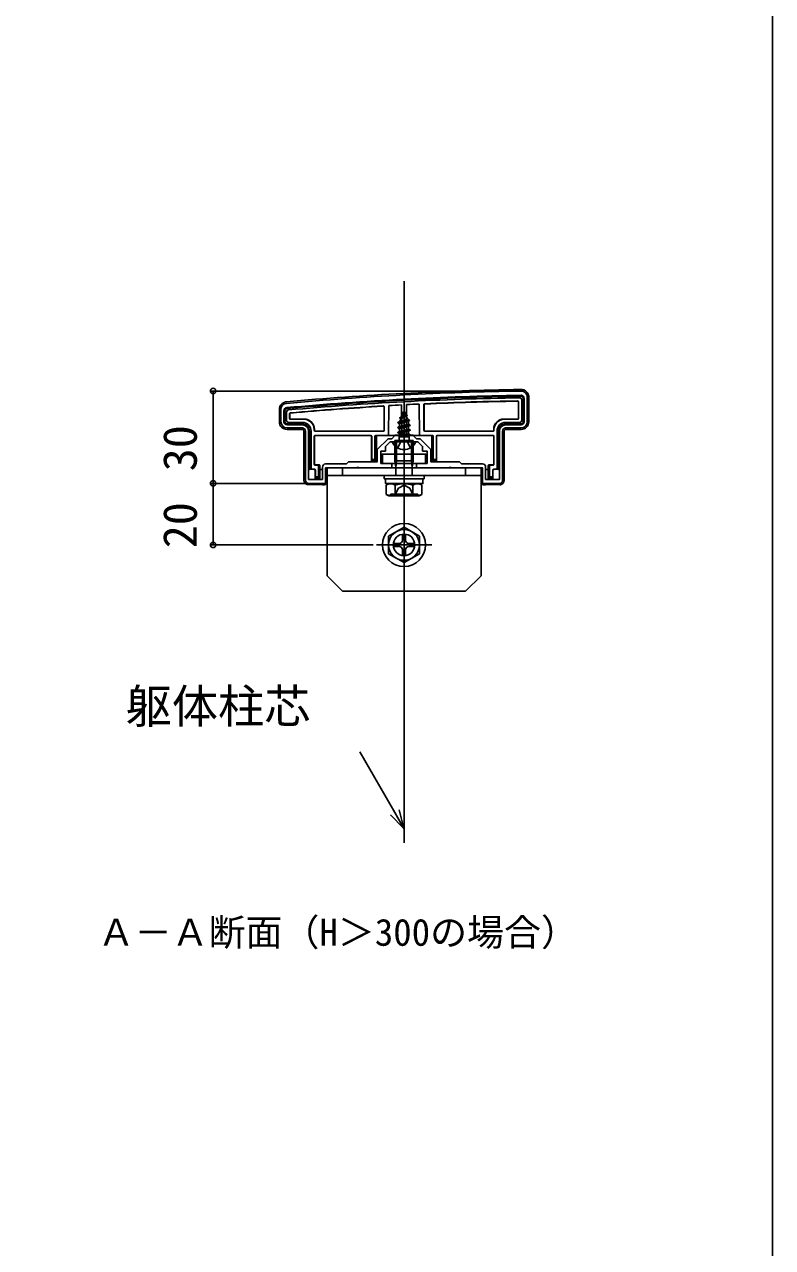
# Model space of a CAD drawing. Units: millimetres, scale not verified. Extents: x -875 to 875, y -1300 to 1292.
# Drawn here: x 632.1 to 875, y -902.3 to -505 of the extents above; entities that cross this region are included whole.
import ezdxf
from ezdxf.enums import TextEntityAlignment as Align

# ---------------------------------------------------------------- set-up
doc = ezdxf.new("R2010")
doc.units = ezdxf.units.MM
doc.header["$LTSCALE"] = 8
for name, color, linetype in [('0-1_USER1', 3, 'Continuous'), ('0-2_YKK_11', 7, 'Continuous'), ('0-5_YKK_13', 4, 'Continuous'), ('0-7_YKK_D', 6, 'Continuous'), ('0-8_YKK_ZWAK', 7, 'Continuous'), ('0-9_YSS_K', 3, 'Continuous')]:
    doc.layers.add(name, color=color, linetype=linetype)
doc.styles.add('ＭＳ ゴシック', font='')
doc.styles.get('ＭＳ ゴシック').set_extended_font_data('MS Gothic')

msp = doc.modelspace()

# ---------------------------------------------------------------- linework, layer by layer
at = {"layer": '0-2_YKK_11'}
for p, q in [((794.33, -626.454), (794.33, -634.054)), ((795.33, -626.054), (795.33, -634.054)), ((715.33, -634.054), (715.33, -630.054)), ((716.33, -634.054), (716.33, -630.456)), ((722.33, -635.054), (717.33, -635.054)), ((793.33, -635.054), (788.33, -635.054)), ((722.33, -636.054), (717.33, -636.054)), ((723.33, -653.054), (723.33, -637.054)), ((787.33, -637.054), (787.33, -653.054)), ((793.33, -636.054), (788.33, -636.054))]:
    msp.add_line(p, q, dxfattribs=at)
for points in [[(728.83, -648.754), (728.83, -652.754), (724.33, -652.754), (724.33, -637.054)], [(780.83, -647.754), (774.03, -647.754), (773.33, -647.054), (764.03, -647.054), (764.03, -643.057), (760.527, -639.554), (759.33, -639.554), (758.33, -638.554), (752.33, -638.554), (751.33, -639.554), (750.133, -639.554), (746.63, -643.057), (746.63, -647.054), (737.33, -647.054), (736.63, -647.754), (729.83, -647.754)], [(786.33, -637.054), (786.33, -652.754), (781.83, -652.754), (781.83, -648.754)], [(786.33, -654.054), (780.83, -654.054), (780.83, -649.054), (770.789, -649.054), (770.605, -648.934), (770.055, -648.934), (769.872, -649.054), (759.33, -649.054), (759.33, -647.554), (762.83, -647.554), (762.83, -643.554), (761.33, -643.554), (761.33, -642.054), (759.83, -640.554), (755.789, -640.554), (755.605, -640.434), (755.055, -640.434), (754.872, -640.554), (750.83, -640.554), (749.33, -642.054), (749.33, -643.554), (747.83, -643.554), (747.83, -647.554), (751.33, -647.554), (751.33, -649.054), (740.789, -649.054), (740.605, -648.934), (740.055, -648.934), (739.872, -649.054), (729.83, -649.054), (729.83, -654.054), (724.33, -654.054)]]:
    msp.add_lwpolyline(points, dxfattribs=at)
for centre, radius, start, end in [((807.746, -1623.953), 1000.003, 90.82764, 95.19793), ((807.746, -1623.949), 998.598, 90.82796, 95.20003), ((793.33, -626.054), 2, 0.00001, 90.82763), ((793.33, -626.454), 1, 359.99998, 90.82795), ((717.33, -630.054), 2, 95.19795, 180), ((717.33, -630.456), 1, 95.20001, 180), ((717.33, -634.054), 2, 180.00001, 269.99999), ((717.33, -634.054), 1, 180.00001, 269.99999), ((722.33, -637.054), 2, 0.00001, 89.99999), ((788.33, -637.054), 2, 90.00001, 179.99999), ((793.33, -634.054), 2, 270.00001, 359.99999), ((793.33, -634.054), 1, 270.00001, 359.99999), ((722.33, -637.054), 1, 0.00001, 89.99999), ((788.33, -637.054), 1, 90.00001, 179.99999), ((729.83, -648.754), 1, 90.00001, 179.99999), ((780.83, -648.754), 1, 0.00001, 89.99999), ((724.33, -653.054), 1, 180.00001, 269.99999), ((786.33, -653.054), 1, 270.00001, 359.99999)]:
    msp.add_arc(centre, radius, start, end, dxfattribs=at)
at = {"layer": '0-5_YKK_13'}
for p, q in [((792.452, -627.651), (792.452, -632.876)), ((792.53, -627.571), (792.53, -632.954)), ((793.53, -626.952), (793.53, -633.564)), ((794.03, -634.054), (794.03, -626.454)), ((795.83, -626.05), (795.83, -634.059)), ((714.83, -634.059), (714.83, -630.05)), ((716.63, -630.456), (716.63, -634.054)), ((717.13, -633.564), (717.13, -630.904)), ((718.13, -632.954), (718.13, -631.461)), ((718.209, -632.876), (718.209, -631.533)), ((748.83, -629.29), (748.83, -636.754)), ((748.909, -629.207), (748.909, -636.833)), ((750.381, -628.802), (750.33, -638.554)), ((754.53, -628.572), (754.58, -638.054)), ((755.33, -630.554), (754.584, -632.357)), ((754.584, -632.357), (755.754, -631.578)), ((754.73, -631.244), (754.984, -631.391)), ((755.33, -644.054), (755.33, -629.901)), ((755.33, -630.554), (755.754, -631.578)), ((755.754, -631.578), (756.38, -631.939)), ((756.131, -628.487), (756.081, -638.054)), ((760.33, -638.554), (760.277, -628.281)), ((761.752, -636.833), (761.752, -628.498)), ((761.83, -636.754), (761.83, -628.573)), ((717.33, -634.754), (722.33, -634.754)), ((722.33, -634.254), (717.821, -634.254)), ((722.83, -633.254), (718.43, -633.254)), ((722.909, -633.176), (718.509, -633.176)), ((753.33, -634.324), (757.08, -633.529)), ((753.33, -634.424), (757.08, -633.629)), ((753.33, -634.324), (753.907, -633.992)), ((753.33, -634.424), (753.33, -634.324)), ((753.33, -634.424), (753.855, -634.727)), ((757.33, -635.119), (753.33, -635.914)), ((753.33, -636.014), (757.33, -635.219)), ((753.33, -635.914), (753.855, -635.611)), ((756.696, -633.851), (753.855, -634.727)), ((753.855, -635.611), (753.855, -634.727)), ((753.855, -635.611), (756.805, -634.816)), ((756.805, -635.522), (753.855, -636.317)), ((754.298, -633.047), (753.907, -633.992)), ((753.907, -633.992), (756.4, -633.137)), ((753.93, -632.834), (756.38, -632.039)), ((753.93, -632.734), (754.584, -632.357)), ((753.93, -632.834), (754.298, -633.047)), ((754.298, -633.047), (756.029, -632.242)), ((756.029, -632.242), (756.38, -632.039)), ((756.029, -632.242), (756.4, -633.137)), ((756.38, -632.039), (756.38, -631.939)), ((756.4, -633.137), (757.08, -633.529)), ((756.696, -633.851), (757.08, -633.629)), ((756.696, -633.851), (756.805, -634.115)), ((756.805, -634.816), (756.805, -634.115)), ((756.805, -634.816), (757.33, -635.119)), ((756.805, -635.522), (757.33, -635.219)), ((756.805, -636.406), (756.805, -635.522)), ((757.08, -633.629), (757.08, -633.529)), ((757.33, -635.219), (757.33, -635.119)), ((792.152, -633.176), (787.752, -633.176)), ((792.23, -633.254), (787.83, -633.254)), ((792.84, -634.254), (788.33, -634.254)), ((788.33, -634.754), (793.33, -634.754)), ((722.331, -636.554), (717.326, -636.554)), ((722.83, -653.057), (722.83, -637.053)), ((724.63, -637.054), (724.63, -649.492)), ((725.13, -649.476), (725.13, -637.054)), ((726.13, -636.833), (726.13, -636.554)), ((726.13, -638.776), (726.13, -647.833)), ((726.209, -636.754), (726.209, -636.476)), ((726.209, -638.854), (726.209, -647.754)), ((748.609, -637.133), (726.43, -637.133)), ((744.53, -638.476), (726.43, -638.476)), ((748.53, -637.054), (726.509, -637.054)), ((744.452, -638.554), (726.509, -638.554)), ((744.752, -646.754), (744.752, -638.854)), ((744.83, -646.254), (744.83, -638.776)), ((745.83, -638.854), (745.83, -646.254)), ((750.33, -638.554), (746.135, -638.554)), ((746.33, -646.754), (746.33, -638.854)), ((750.33, -638.554), (750.63, -638.554)), ((750.63, -638.554), (750.903, -638.554)), ((751.195, -638.554), (751.893, -638.554)), ((751.893, -638.554), (758.767, -638.554)), ((753.33, -636.014), (753.33, -635.914)), ((753.33, -636.014), (753.855, -636.317)), ((753.33, -637.504), (757.33, -636.709)), ((757.33, -636.809), (753.33, -637.604)), ((753.33, -637.604), (753.855, -637.907)), ((753.551, -638.967), (753.855, -638.791)), ((756.965, -638.967), (753.551, -638.967)), ((753.695, -640.054), (753.695, -638.967)), ((753.855, -637.201), (753.855, -636.317)), ((753.855, -637.201), (756.805, -636.406)), ((756.805, -637.112), (753.855, -637.907)), ((753.855, -638.791), (753.855, -637.907)), ((753.855, -638.791), (756.805, -637.996)), ((753.972, -638.967), (757.33, -638.299)), ((757.33, -638.399), (754.475, -638.967)), ((756.081, -638.054), (754.58, -638.054)), ((754.58, -638.054), (754.58, -638.169)), ((755.33, -660.623), (755.33, -637.623)), ((756.805, -638.702), (755.824, -638.967)), ((756.081, -638.169), (756.081, -638.054)), ((756.805, -636.406), (757.33, -636.709)), ((756.805, -637.996), (756.805, -637.112)), ((756.805, -637.996), (757.33, -638.299)), ((756.805, -638.702), (757.33, -638.399)), ((756.805, -638.967), (756.805, -638.702)), ((756.965, -640.054), (756.965, -638.967)), ((757.33, -638.399), (757.33, -638.299)), ((758.767, -638.554), (759.466, -638.554)), ((759.758, -638.554), (760.03, -638.554)), ((760.03, -638.554), (760.33, -638.554)), ((764.526, -638.554), (760.33, -638.554)), ((784.23, -637.133), (762.052, -637.133)), ((784.152, -637.054), (762.13, -637.054)), ((764.33, -638.854), (764.33, -646.754)), ((764.83, -646.254), (764.83, -638.854)), ((765.83, -638.776), (765.83, -646.254)), ((765.909, -638.854), (765.909, -646.754)), ((784.23, -638.476), (766.13, -638.476)), ((784.152, -638.554), (766.209, -638.554)), ((784.452, -636.476), (784.452, -636.754)), ((784.452, -647.754), (784.452, -638.854)), ((784.53, -636.554), (784.53, -636.833)), ((784.53, -647.833), (784.53, -638.776)), ((785.53, -637.054), (785.53, -649.476)), ((786.03, -649.492), (786.03, -637.054)), ((787.83, -637.053), (787.83, -653.057)), ((793.335, -636.554), (788.329, -636.554)), ((758.926, -640.554), (751.735, -640.554)), ((758.33, -640.123), (752.33, -640.123)), ((752.33, -646.776), (752.33, -640.123)), ((752.87, -646.776), (752.87, -640.123)), ((753.28, -642.52), (754.185, -640.705)), ((755.33, -640.096), (754.185, -640.705)), ((755.33, -640.096), (756.475, -640.705)), ((757.38, -642.52), (756.475, -640.705)), ((757.79, -646.776), (757.79, -640.123)), ((758.33, -646.776), (758.33, -640.123)), ((744.815, -646.754), (744.752, -646.754)), ((744.83, -646.254), (744.815, -646.754)), ((744.815, -646.754), (746.33, -646.754)), ((745.83, -646.254), (744.83, -646.254)), ((745.83, -646.254), (746.33, -646.754)), ((752.33, -646.776), (758.33, -646.776)), ((752.655, -648.776), (752.33, -646.776)), ((752.87, -646.776), (752.655, -648.776)), ((757.79, -646.776), (758.005, -648.776)), ((758.005, -648.776), (758.33, -646.776)), ((764.33, -646.754), (764.83, -646.254)), ((764.33, -646.754), (765.846, -646.754)), ((765.83, -646.254), (764.83, -646.254)), ((765.846, -646.754), (765.83, -646.254)), ((765.846, -646.754), (765.909, -646.754)), ((724.333, -649.554), (724.63, -649.554)), ((724.63, -649.492), (725.13, -649.476)), ((724.63, -649.492), (724.63, -649.554)), ((726.23, -649.476), (725.13, -649.476)), ((726.43, -648.133), (727.53, -648.133)), ((726.444, -649.861), (726.444, -649.862)), ((726.444, -649.862), (726.444, -652.454)), ((726.509, -648.054), (727.73, -648.054)), ((726.53, -651.954), (726.53, -649.776)), ((727.73, -648.127), (727.53, -648.133)), ((727.53, -648.133), (727.53, -651.954)), ((728.03, -648.417), (728.03, -648.354)), ((728.33, -649.554), (728.728, -649.554)), ((730.33, -649.054), (730.33, -684.054)), ((780.33, -649.054), (730.33, -649.054)), ((780.33, -651.554), (730.33, -651.554)), ((735.33, -649.054), (735.33, -651.554)), ((748.83, -652.554), (748.83, -651.554)), ((748.83, -651.554), (761.83, -651.554)), ((752.655, -651.554), (752.655, -648.776)), ((758.005, -651.554), (758.005, -648.776)), ((761.83, -652.554), (761.83, -651.554)), ((775.33, -649.054), (775.33, -651.554)), ((780.33, -649.054), (780.33, -684.054)), ((780.63, -654.055), (780.63, -649.054)), ((781.933, -649.554), (782.33, -649.554)), ((782.63, -648.354), (782.63, -648.417)), ((782.63, -648.417), (782.63, -652.454)), ((782.93, -648.054), (784.152, -648.054)), ((783.13, -648.133), (782.93, -648.127)), ((783.13, -648.133), (784.23, -648.133)), ((783.13, -651.954), (783.13, -648.133)), ((784.13, -649.776), (784.13, -651.954)), ((784.217, -649.861), (784.217, -649.862)), ((784.217, -649.862), (784.217, -652.454)), ((785.53, -649.476), (784.43, -649.476)), ((785.53, -649.476), (786.03, -649.492)), ((786.03, -649.492), (786.03, -649.554)), ((786.03, -649.554), (786.328, -649.554)), ((724.03, -654.008), (724.03, -654.525)), ((724.493, -654.463), (728.568, -654.463)), ((726.515, -652.454), (726.444, -652.454)), ((726.53, -651.954), (726.515, -652.454)), ((726.515, -652.454), (728.03, -652.454)), ((727.53, -651.954), (726.53, -651.954)), ((728.865, -654.479), (729.03, -654.554)), ((729.03, -654.054), (729.03, -654.554)), ((729.531, -654.554), (729.03, -654.554)), ((748.83, -652.554), (761.83, -652.554)), ((749.273, -652.554), (761.455, -652.554)), ((749.273, -654.077), (749.273, -652.554)), ((749.557, -654.623), (750.423, -654.123)), ((749.557, -657.623), (749.557, -654.623)), ((750.423, -654.123), (760.238, -654.123)), ((752.444, -657.608), (752.444, -654.638)), ((753.477, -655.623), (755.33, -654.637)), ((757.184, -655.623), (755.33, -654.637)), ((758.217, -657.608), (758.217, -654.638)), ((761.104, -654.623), (760.238, -654.123)), ((761.104, -657.623), (761.104, -654.623)), ((781.63, -654.554), (781.129, -654.554)), ((782.093, -654.463), (786.168, -654.463)), ((782.63, -652.454), (783.13, -651.954)), ((782.63, -652.454), (784.146, -652.454)), ((784.13, -651.954), (783.13, -651.954)), ((784.146, -652.454), (784.13, -651.954)), ((784.146, -652.454), (784.217, -652.454)), ((786.63, -654.008), (786.63, -654.525)), ((749.557, -657.623), (750.423, -658.123)), ((760.238, -658.123), (750.423, -658.123)), ((750.899, -658.123), (750.899, -657.523)), ((750.899, -657.523), (759.762, -657.523)), ((752.23, -658.123), (753.477, -655.623)), ((758.43, -658.123), (757.184, -655.623)), ((759.762, -658.123), (759.762, -657.523)), ((761.104, -657.623), (760.238, -658.123)), ((755.33, -683.054), (755.33, -665.054)), ((755.33, -668.304), (750.33, -671.191)), ((750.33, -676.918), (750.33, -671.191)), ((754.83, -670.904), (754.83, -672.554)), ((754.83, -670.904), (755.83, -670.904)), ((755.33, -668.304), (760.33, -671.191)), ((755.83, -670.904), (755.83, -672.554)), ((760.33, -671.191), (760.33, -676.918)), ((764.33, -674.054), (746.33, -674.054)), ((753.83, -673.554), (752.18, -673.554)), ((752.18, -674.554), (752.18, -673.554)), ((753.83, -674.554), (752.18, -674.554)), ((758.48, -673.554), (756.83, -673.554)), ((758.48, -674.554), (756.83, -674.554)), ((758.48, -673.554), (758.48, -674.554)), ((755.33, -679.804), (750.33, -676.918)), ((754.83, -675.554), (754.83, -677.204)), ((755.83, -677.204), (754.83, -677.204)), ((755.33, -679.804), (760.33, -676.918)), ((755.83, -675.554), (755.83, -677.204)), ((735.33, -689.054), (730.33, -684.054)), ((775.33, -689.054), (780.33, -684.054)), ((775.33, -689.054), (735.33, -689.054))]:
    msp.add_line(p, q, dxfattribs=at)
for points in [[(793.299, -623.555), (793.603, -623.569), (793.902, -623.619), (794.194, -623.706), (794.472, -623.828), (794.733, -623.982), (794.975, -624.168), (795.191, -624.381), (795.38, -624.619), (795.539, -624.879), (795.665, -625.154), (795.756, -625.445), (795.812, -625.745), (795.83, -626.05)], [(714.83, -630.05), (714.843, -629.804), (714.879, -629.561), (714.939, -629.323), (715.022, -629.09), (715.127, -628.869), (715.254, -628.659), (715.401, -628.461), (715.567, -628.279), (715.749, -628.115), (715.948, -627.969), (716.16, -627.843), (716.382, -627.74), (716.614, -627.658), (716.854, -627.6), (717.1, -627.565)], [(792.147, -627.351), (792.299, -627.39), (792.411, -627.499), (792.452, -627.651)], [(792.53, -627.571), (792.489, -627.42), (792.378, -627.31), (792.226, -627.271)], [(792.83, -626.262), (793.046, -626.292), (793.242, -626.389), (793.397, -626.542), (793.496, -626.736), (793.53, -626.952)], [(793.32, -625.754), (793.321, -625.754), (793.323, -625.754), (793.324, -625.754), (793.325, -625.754), (793.326, -625.754), (793.327, -625.754), (793.329, -625.754), (793.33, -625.754)], [(794.03, -626.445), (793.994, -626.231), (793.893, -626.038), (793.739, -625.886), (793.545, -625.789), (793.33, -625.754)], [(717.258, -629.76), (716.942, -629.874), (716.716, -630.122), (716.63, -630.447)], [(717.13, -630.904), (717.212, -630.576), (717.439, -630.328), (717.759, -630.216)], [(717.258, -629.76), (717.259, -629.76), (717.26, -629.76), (717.262, -629.759), (717.263, -629.759), (717.265, -629.759), (717.267, -629.759)], [(718.404, -631.162), (718.265, -631.211), (718.166, -631.319), (718.13, -631.461)], [(718.209, -631.533), (718.245, -631.391), (718.344, -631.283), (718.482, -631.234)], [(748.513, -628.99), (748.67, -629.025), (748.787, -629.135), (748.83, -629.29)], [(748.909, -629.207), (748.865, -629.051), (748.749, -628.941), (748.591, -628.907)], [(754.73, -631.244), (754.73, -631.144), (755.198, -630.875)], [(762.038, -628.199), (761.894, -628.244), (761.79, -628.352), (761.752, -628.498)], [(761.83, -628.573), (761.869, -628.427), (761.972, -628.319), (762.117, -628.274)], [(753.93, -632.834), (753.93, -632.734), (756.38, -631.939)], [(750.903, -638.554), (751.032, -638.554), (751.137, -638.554), (751.195, -638.554)], [(753.33, -637.604), (753.33, -637.504), (753.855, -637.201)], [(754.35, -638.227), (754.469, -638.215), (754.551, -638.194), (754.58, -638.169)], [(756.081, -638.169), (756.109, -638.194), (756.191, -638.215), (756.311, -638.227)], [(756.805, -637.112), (757.33, -636.809), (757.33, -636.709)], [(759.466, -638.554), (759.524, -638.554), (759.628, -638.554), (759.758, -638.554)], [(727.53, -651.954), (728.03, -652.454), (728.03, -648.417)], [(780.63, -649.054), (730.03, -649.054), (730.03, -654.055)], [(724.196, -654.464), (724.234, -654.461), (724.312, -654.463), (724.419, -654.463)], [(749.273, -654.123), (761.455, -654.123), (761.455, -652.601)], [(781.63, -654.054), (781.63, -654.554), (781.796, -654.479)], [(786.242, -654.463), (786.348, -654.463), (786.427, -654.461), (786.465, -654.464)]]:
    msp.add_lwpolyline(points, dxfattribs=at)
msp.add_lwpolyline([(748.33, -647.554), (762.33, -647.554), (762.33, -644.554), (748.33, -644.554)], close=True, dxfattribs=at)
for radius in [7, 5, 3.5]:
    msp.add_circle((755.33, -674.054), radius, dxfattribs=at)
for centre, radius, start, end in [((807.746, -1623.95), 1000.5, 90.82736, 95.19818), ((807.746, -1623.95), 998.3, 90.82797, 95.20003), ((807.746, -1623.95), 997.8, 90.85656, 95.17429), ((807.746, -1623.95), 996.8, 90.89213, 92.6282), ((807.746, -1623.95), 996.721, 90.89672, 92.62388), ((793.33, -626.454), 0.7, 0, 0.78548), ((717.33, -630.456), 0.7, 179.29213, 180), ((807.746, -1623.95), 996.8, 93.4022, 95.14228), ((807.746, -1623.95), 996.721, 93.40699, 95.13815), ((807.746, -1623.95), 996.8, 93.0603, 93.29912), ((807.746, -1623.95), 996.8, 92.72956, 92.96812), ((717.33, -634.054), 0.7, 180, 180.77436), ((717.33, -634.054), 0.7, 180.77436, 269.22564), ((717.33, -634.054), 0.7, 269.22564, 270), ((718.43, -632.954), 0.3, 180.00157, 269.99843), ((718.509, -632.876), 0.3, 180.00157, 269.99843), ((722.33, -637.054), 2.8, 0, 90), ((722.33, -637.054), 2.3, 0, 90), ((788.33, -637.054), 2.8, 90, 180), ((788.33, -637.054), 2.3, 90, 180), ((792.152, -632.876), 0.3, 270.00157, 359.99843), ((792.23, -632.954), 0.3, 270.00157, 359.99843), ((793.33, -634.054), 0.7, 270, 270.77436), ((793.33, -634.054), 0.7, 270.77436, 359.22564), ((793.33, -634.054), 0.7, 359.22564, 0), ((726.43, -636.833), 0.3, 180.00157, 269.99843), ((726.43, -638.776), 0.3, 90.00157, 179.99843), ((726.509, -636.754), 0.3, 180.00157, 269.99843), ((726.509, -638.854), 0.3, 90.00157, 179.99843), ((744.452, -638.854), 0.3, 0.00157, 89.99843), ((744.53, -638.776), 0.3, 0.00157, 89.99843), ((746.63, -638.854), 0.3, 90, 180), ((748.53, -636.754), 0.3, 270.00157, 359.99843), ((748.609, -636.833), 0.3, 270.00157, 359.99843), ((762.052, -636.833), 0.3, 180.00157, 269.99843), ((762.13, -636.754), 0.3, 180.00157, 269.99843), ((764.03, -638.854), 0.3, 0, 90), ((766.13, -638.776), 0.3, 90.00157, 179.99843), ((766.209, -638.854), 0.3, 90.00157, 179.99843), ((784.152, -636.754), 0.3, 270.00157, 359.99843), ((784.152, -638.854), 0.3, 0.00157, 89.99843), ((784.23, -636.833), 0.3, 270.00157, 359.99843), ((784.23, -638.776), 0.3, 0.00157, 89.99843), ((751.735, -640.709), 0.154, 90, 207.28096), ((755.33, -638.854), 4.2, 207.28096, 332.71904), ((753.195, -640.054), 0.5, 270, 0), ((757.465, -640.054), 0.5, 180, 270), ((758.926, -640.709), 0.154, 332.71904, 90), ((726.43, -647.833), 0.3, 180.00157, 269.99843), ((726.509, -647.754), 0.3, 180.00157, 269.99843), ((726.23, -649.776), 0.3, 0.00157, 89.99843), ((727.73, -648.354), 0.3, 0, 90), ((728.33, -649.854), 0.3, 90, 180), ((782.33, -649.854), 0.3, 0, 90), ((782.93, -648.354), 0.3, 90, 180), ((784.43, -649.776), 0.3, 90.00157, 179.99843), ((784.152, -647.754), 0.3, 270.00157, 359.99843), ((784.23, -647.833), 0.3, 270.00157, 359.99843), ((750.986, -656.788), 2.598, 55.86369, 115.45615), ((755.33, -663.745), 9.553, 72.41205, 107.58795), ((759.675, -656.788), 2.598, 64.54385, 124.13631), ((750.986, -655.457), 2.598, 244.54385, 304.13631), ((755.33, -648.501), 9.553, 252.41205, 287.58795), ((759.675, -655.457), 2.598, 235.86369, 295.45615), ((753.83, -672.554), 1, 270, 0), ((753.83, -675.554), 1, 0, 90), ((756.83, -672.554), 1, 180, 270), ((756.83, -675.554), 1, 90, 180)]:
    msp.add_arc(centre, radius, start, end, dxfattribs=at)
for centre, major_axis, ratio, start_param, end_param in [((717.335, -634.05), (-1.774, -1.774), 0.99628, 5.4996506, 7.06672), ((717.84, -633.545), (0.509, 0.509), 0.973329, 2.3697096, 3.9134757), ((722.83, -636.554), (2.334, 2.334), 0.999973, 5.4978009, 7.0685698), ((722.909, -636.476), (2.334, 2.334), 0.999973, 5.4978009, 7.0685698), ((787.752, -636.476), (-2.334, 2.334), 0.999973, 5.4978009, 7.0685698), ((787.83, -636.554), (-2.334, 2.334), 0.999973, 5.4978009, 7.0685698), ((792.821, -633.545), (-0.509, 0.509), 0.973329, 2.3697096, 3.9134757), ((793.326, -634.05), (1.774, -1.774), 0.99628, 5.4996506, 7.06672), ((722.329, -637.055), (0.355, 0.355), 0.99628, 5.4996506, 7.06672), ((746.135, -638.854), (-0.304, 0), 0.986394, 4.712389, 6.2831853), ((755.33, -639.053), (-4.247, 0), 0.2, 4.9453979, 5.6551575), ((755.33, -639.053), (-4.247, 0), 0.2, 3.7696205, 4.4793801), ((764.526, -638.854), (-0.304, 0), 0.986394, 3.1415927, 4.712389), ((788.331, -637.055), (-0.355, 0.355), 0.99628, 5.4996506, 7.06672), ((724.333, -649.854), (0.302, -0.012), 0.991215, 1.6103939, 1.6184742), ((726.146, -649.861), (-0.115, 0.277), 0.992623, 4.322301, 5.8878614), ((727.73, -648.427), (0.214, 0.217), 0.969074, 5.5054223, 7.0762187), ((728.33, -649.861), (0.213, 0.213), 0.994778, 0.7880162, 2.3535765), ((728.728, -649.854), (0.302, 0.012), 0.991215, 1.1858441, 1.5311987), ((781.933, -649.854), (0.302, -0.012), 0.991215, 1.6103939, 1.9557485), ((782.33, -649.861), (-0.213, 0.213), 0.994778, 3.9296088, 5.4951691), ((782.93, -648.427), (-0.214, 0.217), 0.969074, 5.490152, 7.0609483), ((784.515, -649.861), (0.115, 0.277), 0.992623, 0.3953239, 1.9608843), ((786.328, -649.854), (0.302, 0.012), 0.991215, 1.5231185, 1.5311987), ((724.333, -653.052), (-1.065, -1.065), 0.99628, 5.4996506, 6.8675658), ((724.59, -652.795), (-2.691, -1.61), 0.42434, 1.1193596, 1.1798003), ((724.493, -654.481), (-0.3, 0), 0.061163, 4.712389, 4.9625918), ((728.568, -654.481), (-0.3, 0), 0.061163, 3.2741442, 4.712389), ((729.529, -654.053), (0.355, -0.355), 0.99628, 5.4996506, 7.06672), ((781.131, -654.053), (-0.355, -0.355), 0.99628, 5.4996506, 7.06672), ((782.093, -654.481), (-0.3, 0), 0.061163, 4.712389, 6.1506338), ((786.168, -654.481), (-0.3, 0), 0.061163, 4.4621862, 4.712389), ((786.071, -652.795), (-2.691, 1.61), 0.42434, 1.9617924, 2.0222331), ((786.328, -653.052), (1.065, -1.065), 0.99628, 5.6988048, 7.06672)]:
    msp.add_ellipse(centre, major_axis=major_axis, ratio=ratio, start_param=start_param, end_param=end_param, dxfattribs=at)
at = {"layer": '0-7_YKK_D'}
for p, q in [((792.33, -624.054), (692.33, -624.054)), ((693.33, -624.054), (693.33, -654.054)), ((723.33, -654.054), (692.33, -654.054)), ((723.33, -654.054), (692.33, -654.054)), ((693.33, -654.054), (693.33, -674.054)), ((745.33, -674.054), (692.33, -674.054))]:
    msp.add_line(p, q, dxfattribs=at)
for points in [[(755.311, -766.146), (752.311, -760.95), (740.953, -741.281)], [(753.703, -760.146), (755.311, -766.146), (750.919, -761.754)]]:
    msp.add_lwpolyline(points, dxfattribs=at)
for centre in [(693.33, -624.054), (693.33, -654.054), (693.33, -654.054), (693.33, -674.054)]:
    msp.add_circle(centre, 0.875, dxfattribs=at)
at = {"layer": '0-8_YKK_ZWAK'}
msp.add_lwpolyline([(-875, -1299.6), (875, -1299.6), (875, 1250.4)], dxfattribs=at)
at = {"layer": '0-9_YSS_K'}
msp.add_line((755.33, -770.778), (755.33, -588.426), dxfattribs=at)

# ---------------------------------------------------------------- texts
at = {"layer": '0-1_USER1', "style": 'ＭＳ ゴシック'}
msp.add_text('Ａ－Ａ断面（H＞300の場合）', height=8.798, dxfattribs=at).set_placement((655.853, -806.914), align=Align.BOTTOM_LEFT)
at = {"layer": '0-7_YKK_D', "style": 'ＭＳ ゴシック'}
for s, p in [('30', (691.33, -650.134)), ('20', (691.33, -675.134))]:
    msp.add_text(s, height=11, rotation=90, dxfattribs=at).set_placement(p, align=Align.BOTTOM_LEFT)
msp.add_text('躯体柱芯', height=11, dxfattribs=at).set_placement((664.914, -735.255), align=Align.BOTTOM_LEFT)

doc.saveas('drawing.dxf')
